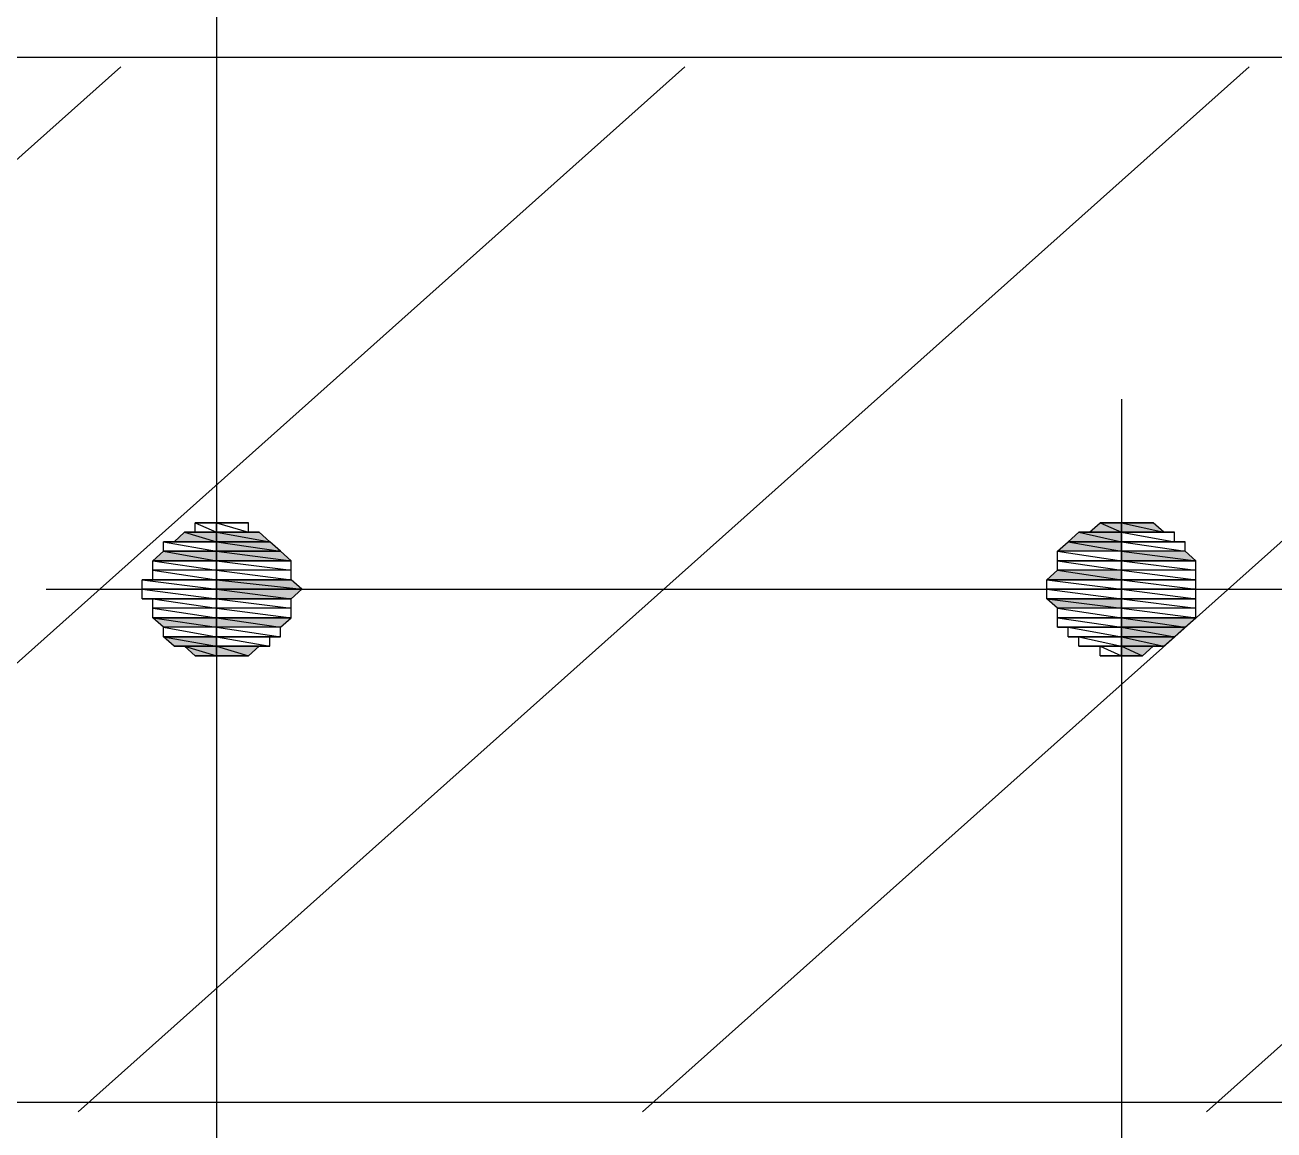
# Model space of a CAD drawing. Header units: millimetres. Extents: x 0 to 420, y 0 to 297.
# Drawn here: x 165.279 to 170.06, y 34.939 to 39.171 of the extents above; entities that cross this region are included whole.
import ezdxf

# ---------------------------------------------------------------- set-up
doc = ezdxf.new("R2010")
doc.units = ezdxf.units.MM

# ---------------------------------------------------------------- blocks, each defined once
blk = doc.blocks.new('0_TCM_4503_AIVD_AD_NOTE_BLOCK-43783565-2284')
at = {"linetype": 'Continuous'}
for points in [[(169.3533, 37.2281), (169.4755, 37.2281), (169.394, 37.2645)], [(169.394, 37.2645), (169.4755, 37.2281), (169.4755, 37.2645)], [(169.4755, 37.2645), (169.6385, 37.2281), (169.5978, 37.2645)], [(169.4755, 37.2281), (169.6385, 37.2281), (169.4755, 37.2645)], [(165.8492, 37.1917), (166.0122, 37.1917), (165.8899, 37.2281)], [(165.8899, 37.2281), (166.0122, 37.1917), (166.0122, 37.2281)], [(166.0122, 37.2281), (166.2159, 37.1917), (166.1751, 37.2281)], [(166.0122, 37.1917), (166.2159, 37.1917), (166.0122, 37.2281)], [(169.2718, 37.1917), (169.4755, 37.1917), (169.3126, 37.2281)], [(169.3126, 37.2281), (169.3533, 37.2281), (169.4755, 37.2281)], [(169.3126, 37.2281), (169.4755, 37.1917), (169.4755, 37.2281)], [(165.7677, 37.119), (166.0122, 37.119), (165.8084, 37.1554)], [(165.8084, 37.1917), (165.8492, 37.1917), (166.0122, 37.1917)], [(165.8084, 37.1554), (166.0122, 37.119), (166.0122, 37.1554)], [(166.0122, 37.1917), (166.2566, 37.1554), (166.2159, 37.1917)], [(166.0122, 37.1554), (166.2566, 37.1554), (166.0122, 37.1917)], [(166.0122, 37.1554), (166.2974, 37.119), (166.2566, 37.1554)], [(166.0122, 37.119), (166.2974, 37.119), (166.0122, 37.1554)], [(169.2311, 37.1554), (169.4755, 37.1554), (169.2718, 37.1917)], [(169.2718, 37.1917), (169.4755, 37.1554), (169.4755, 37.1917)], [(169.4755, 37.1554), (169.7608, 37.119), (169.72, 37.1554)], [(169.4755, 37.119), (169.7608, 37.119), (169.4755, 37.1554)], [(169.1903, 37.0462), (169.4755, 37.0462), (169.2311, 37.0826)], [(169.2311, 37.0826), (169.4755, 37.0462), (169.4755, 37.0826)], [(166.0122, 37.0462), (166.3381, 37.0098), (166.2974, 37.0462)], [(166.0122, 37.0098), (166.3381, 37.0098), (166.0122, 37.0462)], [(166.0122, 37.0098), (166.2974, 36.9734), (166.3381, 37.0098)], [(166.0122, 36.9734), (166.2974, 36.9734), (166.0122, 37.0098)], [(169.1903, 36.9734), (169.4755, 36.937), (169.4755, 36.9734)], [(169.2311, 36.937), (169.4755, 36.937), (169.1903, 36.9734)], [(165.7677, 36.9006), (166.0122, 36.8642), (166.0122, 36.9006)], [(165.8084, 36.8642), (166.0122, 36.8642), (165.7677, 36.9006)], [(166.0122, 36.9006), (166.2566, 36.8642), (166.2974, 36.9006)], [(166.0122, 36.8642), (166.2566, 36.8642), (166.0122, 36.9006)], [(169.4755, 36.9006), (169.72, 36.8642), (169.7608, 36.9006)], [(169.4755, 36.8642), (169.72, 36.8642), (169.4755, 36.9006)], [(169.4755, 36.8642), (169.6793, 36.8279), (169.72, 36.8642)], [(169.4755, 36.8279), (169.6793, 36.8279), (169.4755, 36.8642)], [(165.8084, 36.8279), (166.0122, 36.7915), (166.0122, 36.8279)], [(165.8492, 36.7915), (166.0122, 36.7915), (165.8084, 36.8279)], [(169.4755, 36.8279), (169.6385, 36.7915), (169.6793, 36.8279)], [(169.4755, 36.7915), (169.6385, 36.7915), (169.4755, 36.8279)], [(165.8899, 36.7915), (165.8492, 36.7915), (166.0122, 36.7915)], [(165.8899, 36.7915), (166.0122, 36.7551), (166.0122, 36.7915)], [(165.9307, 36.7551), (166.0122, 36.7551), (165.8899, 36.7915)], [(166.0122, 36.7915), (166.1344, 36.7551), (166.1751, 36.7915)], [(166.0122, 36.7551), (166.1344, 36.7551), (166.0122, 36.7915)], [(169.4755, 36.7915), (169.557, 36.7551), (169.5978, 36.7915)], [(169.4755, 36.7551), (169.557, 36.7551), (169.4755, 36.7915)]]:
    blk.add_hatch(color=7, dxfattribs=at).paths.add_polyline_path(points)
at = {"color": 7, "linetype": 'Continuous'}
for p, q in [((166.0122, 42.9578), (166.0122, 32.4414)), ((164.1786, 39.0476), (174.8132, 39.0476)), ((164.1786, 37.7012), (165.6454, 39.0112)), ((164.1786, 35.7726), (167.805, 39.0112)), ((165.4825, 35.0084), (169.9645, 39.0112)), ((167.642, 35.0084), (172.124, 39.0112)), ((169.8015, 35.0084), (174.2835, 39.0112)), ((169.4755, 37.7376), (169.4755, 24.3464)), ((166.0122, 37.7012), (166.0122, 24.2736)), ((166.0122, 37.2645), (165.9307, 37.2645)), ((165.9307, 37.2645), (165.9714, 37.2645)), ((166.0122, 37.2645), (165.9307, 37.2645)), ((165.9307, 37.2645), (166.0122, 37.2281)), ((165.9307, 37.2645), (166.0122, 37.2281)), ((165.9307, 37.2281), (165.9307, 37.2645)), ((166.0122, 37.2645), (165.9714, 37.2645)), ((165.9714, 37.2645), (166.0122, 37.2645)), ((166.0122, 37.2645), (165.9714, 37.2645)), ((165.9714, 37.2645), (166.0122, 37.2645)), ((165.9714, 37.2645), (166.0122, 37.2645)), ((166.0122, 37.2281), (166.0122, 37.2645)), ((166.0122, 37.2645), (166.0529, 37.2645)), ((166.0529, 37.2645), (166.0122, 37.2645)), ((166.0936, 37.2645), (166.0122, 37.2645)), ((166.0122, 37.2645), (166.0936, 37.2645)), ((166.0936, 37.2645), (166.0122, 37.2645)), ((166.0122, 37.2645), (166.0529, 37.2645)), ((166.1344, 37.2645), (166.0122, 37.2645)), ((166.0122, 37.2645), (166.1344, 37.2645)), ((166.1344, 37.2645), (166.0122, 37.2645)), ((166.0122, 37.2645), (166.0936, 37.2645)), ((166.1344, 37.2645), (166.0122, 37.2645)), ((166.0122, 37.2645), (166.1344, 37.2281)), ((166.0122, 37.2645), (166.1344, 37.2281)), ((166.0122, 37.2281), (166.0122, 37.2645)), ((166.0529, 37.2645), (166.0936, 37.2645)), ((166.0936, 37.2645), (166.1344, 37.2645)), ((166.1344, 37.2281), (166.1344, 37.2645)), ((169.3533, 37.2281), (169.394, 37.2645)), ((169.4755, 37.2645), (169.394, 37.2645)), ((169.394, 37.2645), (169.4348, 37.2645)), ((169.4755, 37.2645), (169.394, 37.2645)), ((169.394, 37.2645), (169.4755, 37.2645)), ((169.394, 37.2645), (169.4755, 37.2645)), ((169.4755, 37.2645), (169.394, 37.2645)), ((169.4755, 37.2645), (169.394, 37.2645)), ((169.394, 37.2645), (169.4755, 37.2281)), ((169.394, 37.2645), (169.4755, 37.2281)), ((169.4755, 37.2645), (169.4348, 37.2645)), ((169.4348, 37.2645), (169.4755, 37.2645)), ((169.4755, 37.2645), (169.4348, 37.2645)), ((169.4348, 37.2645), (169.4755, 37.2645)), ((169.4348, 37.2645), (169.4755, 37.2645)), ((169.4755, 37.2645), (169.5163, 37.2645)), ((169.5163, 37.2645), (169.4755, 37.2645)), ((169.557, 37.2645), (169.4755, 37.2645)), ((169.4755, 37.2645), (169.557, 37.2645)), ((169.4755, 37.2645), (169.557, 37.2645)), ((169.557, 37.2645), (169.4755, 37.2645)), ((169.557, 37.2645), (169.4755, 37.2645)), ((169.4755, 37.2645), (169.557, 37.2645)), ((169.557, 37.2645), (169.4755, 37.2645)), ((169.4755, 37.2645), (169.5163, 37.2645)), ((169.5978, 37.2645), (169.4755, 37.2645)), ((169.4755, 37.2645), (169.5978, 37.2645)), ((169.5978, 37.2645), (169.4755, 37.2645)), ((169.4755, 37.2645), (169.557, 37.2645)), ((169.5978, 37.2645), (169.4755, 37.2645)), ((169.4755, 37.2645), (169.6385, 37.2281)), ((169.4755, 37.2645), (169.6385, 37.2281)), ((169.4755, 37.2281), (169.4755, 37.2645)), ((169.4755, 37.2281), (169.4755, 37.2645)), ((169.5163, 37.2645), (169.557, 37.2645)), ((169.557, 37.2645), (169.5978, 37.2645)), ((169.6385, 37.2281), (169.5978, 37.2645)), ((165.8492, 37.1917), (165.8899, 37.2281)), ((165.9307, 37.2281), (165.8899, 37.2281)), ((165.8899, 37.2281), (166.0122, 37.2281)), ((166.0122, 37.2281), (165.8899, 37.2281)), ((165.8899, 37.2281), (166.0122, 37.2281)), ((166.0122, 37.2281), (165.8899, 37.2281)), ((165.8899, 37.2281), (166.0122, 37.2281)), ((166.0122, 37.2281), (165.8899, 37.2281)), ((165.8899, 37.2281), (166.0122, 37.1917)), ((165.8899, 37.2281), (166.0122, 37.1917)), ((166.0122, 37.2281), (165.9307, 37.2281)), ((166.0122, 37.2281), (165.9307, 37.2281)), ((165.9307, 37.2281), (166.0122, 37.2281)), ((166.0122, 37.2281), (165.9307, 37.2281)), ((166.0122, 37.1917), (166.0122, 37.2281)), ((166.1344, 37.2281), (166.0122, 37.2281)), ((166.1751, 37.2281), (166.0122, 37.2281)), ((166.0122, 37.2281), (166.1751, 37.2281)), ((166.0122, 37.2281), (166.1751, 37.2281)), ((166.1751, 37.2281), (166.0122, 37.2281)), ((166.1751, 37.2281), (166.0122, 37.2281)), ((166.0122, 37.2281), (166.1751, 37.2281)), ((166.1751, 37.2281), (166.0122, 37.2281)), ((166.0122, 37.2281), (166.1344, 37.2281)), ((166.1751, 37.2281), (166.0122, 37.2281)), ((166.0122, 37.2281), (166.2159, 37.1917)), ((166.0122, 37.2281), (166.2159, 37.1917)), ((166.0122, 37.1917), (166.0122, 37.2281)), ((166.1344, 37.2281), (166.1751, 37.2281)), ((166.2159, 37.1917), (166.1751, 37.2281)), ((169.2718, 37.1917), (169.3126, 37.2281)), ((169.3533, 37.2281), (169.3126, 37.2281)), ((169.3126, 37.2281), (169.4755, 37.2281)), ((169.4755, 37.2281), (169.3126, 37.2281)), ((169.3126, 37.2281), (169.4755, 37.2281)), ((169.4755, 37.2281), (169.3126, 37.2281)), ((169.3126, 37.2281), (169.4755, 37.2281)), ((169.4755, 37.2281), (169.3126, 37.2281)), ((169.3126, 37.2281), (169.4755, 37.1917)), ((169.3126, 37.2281), (169.4755, 37.1917)), ((169.4755, 37.2281), (169.3533, 37.2281)), ((169.4755, 37.2281), (169.3533, 37.2281)), ((169.3533, 37.2281), (169.4755, 37.2281)), ((169.4755, 37.2281), (169.3533, 37.2281)), ((169.6385, 37.2281), (169.4755, 37.2281)), ((169.6385, 37.2281), (169.4755, 37.2281)), ((169.4755, 37.2281), (169.6385, 37.2281)), ((169.4755, 37.2281), (169.6385, 37.2281)), ((169.6385, 37.2281), (169.4755, 37.2281)), ((169.6793, 37.2281), (169.4755, 37.2281)), ((169.4755, 37.2281), (169.6793, 37.2281)), ((169.6793, 37.2281), (169.4755, 37.2281)), ((169.4755, 37.2281), (169.6385, 37.2281)), ((169.6793, 37.2281), (169.4755, 37.2281)), ((169.4755, 37.2281), (169.6793, 37.1917)), ((169.4755, 37.2281), (169.6793, 37.1917)), ((169.4755, 37.1917), (169.4755, 37.2281)), ((169.4755, 37.1917), (169.4755, 37.2281)), ((169.6385, 37.2281), (169.6793, 37.2281)), ((169.6793, 37.1917), (169.6793, 37.2281)), ((165.7677, 37.119), (165.8084, 37.1554)), ((165.8492, 37.1917), (165.8084, 37.1917)), ((165.8084, 37.1917), (166.0122, 37.1917)), ((166.0122, 37.1917), (165.8084, 37.1917)), ((165.8084, 37.1917), (166.0122, 37.1554)), ((165.8084, 37.1917), (166.0122, 37.1554)), ((165.8084, 37.1554), (165.8084, 37.1917)), ((166.0122, 37.1554), (165.8084, 37.1554)), ((166.0122, 37.1554), (165.8084, 37.1554)), ((165.8084, 37.1554), (166.0122, 37.1554)), ((165.8084, 37.1554), (166.0122, 37.1554)), ((166.0122, 37.1554), (165.8084, 37.1554)), ((166.0122, 37.1554), (165.8084, 37.1554)), ((165.8084, 37.1554), (166.0122, 37.119)), ((165.8084, 37.1554), (166.0122, 37.119)), ((166.0122, 37.1917), (165.8492, 37.1917)), ((166.0122, 37.1917), (165.8492, 37.1917)), ((165.8492, 37.1917), (166.0122, 37.1917)), ((166.0122, 37.1917), (165.8492, 37.1917)), ((166.0122, 37.1554), (166.0122, 37.1917)), ((166.2159, 37.1917), (166.0122, 37.1917)), ((166.2159, 37.1917), (166.0122, 37.1917)), ((166.0122, 37.1917), (166.2159, 37.1917)), ((166.0122, 37.1917), (166.2159, 37.1917)), ((166.2159, 37.1917), (166.0122, 37.1917)), ((166.2159, 37.1917), (166.0122, 37.1917)), ((166.0122, 37.1917), (166.2566, 37.1554)), ((166.0122, 37.1917), (166.2566, 37.1554)), ((166.0122, 37.1554), (166.0122, 37.1917)), ((166.0122, 37.119), (166.0122, 37.1554)), ((166.2566, 37.1554), (166.0122, 37.1554)), ((166.2566, 37.1554), (166.0122, 37.1554)), ((166.0122, 37.1554), (166.2566, 37.1554)), ((166.0122, 37.1554), (166.2566, 37.1554)), ((166.2566, 37.1554), (166.0122, 37.1554)), ((166.2566, 37.1554), (166.0122, 37.1554)), ((166.0122, 37.1554), (166.2974, 37.119)), ((166.0122, 37.1554), (166.2974, 37.119)), ((166.0122, 37.119), (166.0122, 37.1554)), ((166.2566, 37.1554), (166.2159, 37.1917)), ((166.2974, 37.119), (166.2566, 37.1554)), ((169.2311, 37.1554), (169.2718, 37.1917)), ((169.4755, 37.1554), (169.2311, 37.1554)), ((169.4755, 37.1554), (169.2311, 37.1554)), ((169.2311, 37.1554), (169.4755, 37.119)), ((169.2311, 37.1554), (169.4755, 37.119)), ((169.2311, 37.119), (169.2311, 37.1554)), ((169.4755, 37.1917), (169.2718, 37.1917)), ((169.4755, 37.1917), (169.2718, 37.1917)), ((169.2718, 37.1917), (169.4755, 37.1917)), ((169.2718, 37.1917), (169.4755, 37.1917)), ((169.4755, 37.1917), (169.2718, 37.1917)), ((169.4755, 37.1917), (169.2718, 37.1917)), ((169.2718, 37.1917), (169.4755, 37.1554)), ((169.2718, 37.1917), (169.4755, 37.1554)), ((169.6793, 37.1917), (169.4755, 37.1917)), ((169.72, 37.1917), (169.4755, 37.1917)), ((169.4755, 37.1917), (169.72, 37.1917)), ((169.72, 37.1917), (169.4755, 37.1917)), ((169.4755, 37.1917), (169.6793, 37.1917)), ((169.72, 37.1917), (169.4755, 37.1917)), ((169.4755, 37.1917), (169.72, 37.1554)), ((169.4755, 37.1917), (169.72, 37.1554)), ((169.4755, 37.1554), (169.4755, 37.1917)), ((169.4755, 37.1554), (169.4755, 37.1917)), ((169.72, 37.1554), (169.4755, 37.1554)), ((169.72, 37.1554), (169.4755, 37.1554)), ((169.4755, 37.1554), (169.7608, 37.119)), ((169.4755, 37.1554), (169.7608, 37.119)), ((169.4755, 37.119), (169.4755, 37.1554)), ((169.4755, 37.119), (169.4755, 37.1554)), ((169.6793, 37.1917), (169.72, 37.1917)), ((169.72, 37.1554), (169.72, 37.1917)), ((169.7608, 37.119), (169.72, 37.1554)), ((166.0122, 37.119), (165.7677, 37.119)), ((166.0122, 37.119), (165.7677, 37.119)), ((165.7677, 37.119), (166.0122, 37.119)), ((165.7677, 37.119), (166.0122, 37.119)), ((166.0122, 37.119), (165.7677, 37.119)), ((166.0122, 37.119), (165.7677, 37.119)), ((165.7677, 37.119), (166.0122, 37.0826)), ((165.7677, 37.119), (166.0122, 37.0826)), ((165.7677, 37.0826), (165.7677, 37.119)), ((166.0122, 37.0826), (166.0122, 37.119)), ((166.2974, 37.119), (166.0122, 37.119)), ((166.2974, 37.119), (166.0122, 37.119)), ((166.0122, 37.119), (166.2974, 37.119)), ((166.0122, 37.119), (166.2974, 37.119)), ((166.2974, 37.119), (166.0122, 37.119)), ((166.2974, 37.119), (166.0122, 37.119)), ((166.0122, 37.119), (166.2974, 37.0826)), ((166.0122, 37.119), (166.2974, 37.0826)), ((166.0122, 37.0826), (166.0122, 37.119)), ((166.2974, 37.0826), (166.2974, 37.119)), ((169.4755, 37.119), (169.2311, 37.119)), ((169.4755, 37.119), (169.2311, 37.119)), ((169.2311, 37.119), (169.4755, 37.119)), ((169.2311, 37.119), (169.4755, 37.119)), ((169.4755, 37.119), (169.2311, 37.119)), ((169.4755, 37.119), (169.2311, 37.119)), ((169.2311, 37.119), (169.4755, 37.0826)), ((169.2311, 37.119), (169.4755, 37.0826)), ((169.2311, 37.0826), (169.2311, 37.119)), ((169.7608, 37.119), (169.4755, 37.119)), ((169.7608, 37.119), (169.4755, 37.119)), ((169.4755, 37.119), (169.7608, 37.119)), ((169.4755, 37.119), (169.7608, 37.119)), ((169.7608, 37.119), (169.4755, 37.119)), ((169.7608, 37.119), (169.4755, 37.119)), ((169.4755, 37.119), (169.7608, 37.0826)), ((169.4755, 37.119), (169.7608, 37.0826)), ((169.4755, 37.0826), (169.4755, 37.119)), ((169.4755, 37.0826), (169.4755, 37.119)), ((169.7608, 37.0826), (169.7608, 37.119)), ((166.0122, 37.0826), (165.7677, 37.0826)), ((166.0122, 37.0826), (165.7677, 37.0826)), ((165.7677, 37.0826), (166.0122, 37.0462)), ((165.7677, 37.0826), (166.0122, 37.0462)), ((165.7677, 37.0462), (165.7677, 37.0826)), ((166.0122, 37.0462), (166.0122, 37.0826)), ((166.2974, 37.0826), (166.0122, 37.0826)), ((166.2974, 37.0826), (166.0122, 37.0826)), ((166.0122, 37.0826), (166.2974, 37.0462)), ((166.0122, 37.0826), (166.2974, 37.0462)), ((166.0122, 37.0462), (166.0122, 37.0826)), ((166.2974, 37.0462), (166.2974, 37.0826)), ((169.1903, 37.0462), (169.2311, 37.0826)), ((169.4755, 37.0826), (169.2311, 37.0826)), ((169.2311, 37.0826), (169.4755, 37.0462)), ((169.2311, 37.0826), (169.4755, 37.0462)), ((169.4755, 37.0826), (169.2311, 37.0826)), ((169.4755, 37.0462), (169.4755, 37.0826)), ((169.7608, 37.0826), (169.4755, 37.0826)), ((169.7608, 37.0826), (169.4755, 37.0826)), ((169.4755, 37.0826), (169.7608, 37.0462)), ((169.4755, 37.0826), (169.7608, 37.0462)), ((169.4755, 37.0462), (169.4755, 37.0826)), ((169.7608, 37.0462), (169.7608, 37.0826)), ((165.3602, 37.0098), (173.6316, 37.0098)), ((165.7677, 37.0462), (165.7269, 37.0462)), ((165.7269, 37.0462), (166.0122, 37.0462)), ((166.0122, 37.0462), (165.7269, 37.0462)), ((165.7269, 37.0462), (166.0122, 37.0098)), ((165.7269, 37.0462), (166.0122, 37.0098)), ((165.7269, 37.0098), (165.7269, 37.0462)), ((166.0122, 37.0098), (165.7269, 37.0098)), ((166.0122, 37.0098), (165.7269, 37.0098)), ((165.7269, 37.0098), (166.0122, 36.9734)), ((165.7269, 37.0098), (166.0122, 36.9734)), ((165.7269, 36.9734), (165.7269, 37.0098)), ((166.0122, 37.0462), (165.7677, 37.0462)), ((166.0122, 37.0462), (165.7677, 37.0462)), ((165.7677, 37.0462), (166.0122, 37.0462)), ((166.0122, 37.0462), (165.7677, 37.0462)), ((166.0122, 37.0098), (166.0122, 37.0462)), ((166.2974, 37.0462), (166.0122, 37.0462)), ((166.2974, 37.0462), (166.0122, 37.0462)), ((166.0122, 37.0462), (166.2974, 37.0462)), ((166.0122, 37.0462), (166.2974, 37.0462)), ((166.2974, 37.0462), (166.0122, 37.0462)), ((166.2974, 37.0462), (166.0122, 37.0462)), ((166.0122, 37.0462), (166.3381, 37.0098)), ((166.0122, 37.0462), (166.3381, 37.0098)), ((166.0122, 37.0098), (166.0122, 37.0462)), ((166.0122, 36.9734), (166.0122, 37.0098)), ((166.3381, 37.0098), (166.0122, 37.0098)), ((166.3381, 37.0098), (166.0122, 37.0098)), ((166.0122, 37.0098), (166.2974, 36.9734)), ((166.0122, 37.0098), (166.2974, 36.9734)), ((166.0122, 36.9734), (166.0122, 37.0098)), ((166.3381, 37.0098), (166.2974, 37.0462)), ((166.2974, 36.9734), (166.3381, 37.0098)), ((169.4755, 37.0462), (169.1903, 37.0462)), ((169.4755, 37.0462), (169.1903, 37.0462)), ((169.1903, 37.0462), (169.4755, 37.0462)), ((169.1903, 37.0462), (169.4755, 37.0462)), ((169.4755, 37.0462), (169.1903, 37.0462)), ((169.4755, 37.0462), (169.1903, 37.0462)), ((169.1903, 37.0462), (169.4755, 37.0098)), ((169.1903, 37.0462), (169.4755, 37.0098)), ((169.1903, 37.0098), (169.1903, 37.0462)), ((169.4755, 37.0098), (169.1903, 37.0098)), ((169.4755, 37.0098), (169.1903, 37.0098)), ((169.1903, 37.0098), (169.4755, 36.9734)), ((169.1903, 37.0098), (169.4755, 36.9734)), ((169.1903, 36.9734), (169.1903, 37.0098)), ((169.4755, 37.0098), (169.4755, 37.0462)), ((169.7608, 37.0462), (169.4755, 37.0462)), ((169.7608, 37.0462), (169.4755, 37.0462)), ((169.4755, 37.0462), (169.7608, 37.0462)), ((169.4755, 37.0462), (169.7608, 37.0462)), ((169.7608, 37.0462), (169.4755, 37.0462)), ((169.7608, 37.0462), (169.4755, 37.0462)), ((169.4755, 37.0462), (169.7608, 37.0098)), ((169.4755, 37.0462), (169.7608, 37.0098)), ((169.4755, 37.0098), (169.4755, 37.0462)), ((169.4755, 36.9734), (169.4755, 37.0098)), ((169.7608, 37.0098), (169.4755, 37.0098)), ((169.7608, 37.0098), (169.4755, 37.0098)), ((169.4755, 37.0098), (169.7608, 36.9734)), ((169.4755, 37.0098), (169.7608, 36.9734)), ((169.4755, 36.9734), (169.4755, 37.0098)), ((169.7608, 37.0098), (169.7608, 37.0462)), ((169.7608, 36.9734), (169.7608, 37.0098)), ((166.0122, 36.9734), (165.7269, 36.9734)), ((166.0122, 36.9734), (165.7269, 36.9734)), ((165.7269, 36.9734), (165.7677, 36.9734)), ((165.7269, 36.9734), (166.0122, 36.9734)), ((166.0122, 36.9734), (165.7269, 36.9734)), ((165.7677, 36.9734), (166.0122, 36.9734)), ((166.0122, 36.9734), (165.7677, 36.9734)), ((165.7677, 36.9734), (166.0122, 36.937)), ((165.7677, 36.9734), (166.0122, 36.937)), ((165.7677, 36.937), (165.7677, 36.9734)), ((166.0122, 36.937), (166.0122, 36.9734)), ((166.2974, 36.9734), (166.0122, 36.9734)), ((166.2974, 36.9734), (166.0122, 36.9734)), ((166.0122, 36.9734), (166.2974, 36.9734)), ((166.0122, 36.9734), (166.2974, 36.9734)), ((166.2974, 36.9734), (166.0122, 36.9734)), ((166.2974, 36.9734), (166.0122, 36.9734)), ((166.0122, 36.9734), (166.2974, 36.937)), ((166.0122, 36.9734), (166.2974, 36.937)), ((166.0122, 36.937), (166.0122, 36.9734)), ((166.2974, 36.937), (166.2974, 36.9734)), ((169.4755, 36.9734), (169.1903, 36.9734)), ((169.4755, 36.9734), (169.1903, 36.9734)), ((169.1903, 36.9734), (169.4755, 36.9734)), ((169.1903, 36.9734), (169.4755, 36.9734)), ((169.4755, 36.9734), (169.1903, 36.9734)), ((169.4755, 36.9734), (169.1903, 36.9734)), ((169.1903, 36.9734), (169.4755, 36.937)), ((169.1903, 36.9734), (169.4755, 36.937)), ((169.2311, 36.937), (169.1903, 36.9734)), ((169.4755, 36.937), (169.4755, 36.9734)), ((169.7608, 36.9734), (169.4755, 36.9734)), ((169.7608, 36.9734), (169.4755, 36.9734)), ((169.4755, 36.9734), (169.7608, 36.9734)), ((169.4755, 36.9734), (169.7608, 36.9734)), ((169.7608, 36.9734), (169.4755, 36.9734)), ((169.7608, 36.9734), (169.4755, 36.9734)), ((169.4755, 36.9734), (169.7608, 36.937)), ((169.4755, 36.9734), (169.7608, 36.937)), ((169.4755, 36.937), (169.4755, 36.9734)), ((169.7608, 36.937), (169.7608, 36.9734)), ((166.0122, 36.937), (165.7677, 36.937)), ((166.0122, 36.937), (165.7677, 36.937)), ((165.7677, 36.937), (166.0122, 36.9006)), ((165.7677, 36.937), (166.0122, 36.9006)), ((165.7677, 36.9006), (165.7677, 36.937)), ((166.0122, 36.9006), (166.0122, 36.937)), ((166.2974, 36.937), (166.0122, 36.937)), ((166.2974, 36.937), (166.0122, 36.937)), ((166.0122, 36.937), (166.2974, 36.9006)), ((166.0122, 36.937), (166.2974, 36.9006)), ((166.0122, 36.9006), (166.0122, 36.937)), ((166.2974, 36.9006), (166.2974, 36.937)), ((169.4755, 36.937), (169.2311, 36.937)), ((169.4755, 36.937), (169.2311, 36.937)), ((169.2311, 36.937), (169.4755, 36.9006)), ((169.2311, 36.937), (169.4755, 36.9006)), ((169.2311, 36.9006), (169.2311, 36.937)), ((169.4755, 36.9006), (169.4755, 36.937)), ((169.7608, 36.937), (169.4755, 36.937)), ((169.7608, 36.937), (169.4755, 36.937)), ((169.4755, 36.937), (169.7608, 36.9006)), ((169.4755, 36.937), (169.7608, 36.9006)), ((169.4755, 36.9006), (169.4755, 36.937)), ((169.7608, 36.9006), (169.7608, 36.937)), ((166.0122, 36.9006), (165.7677, 36.9006)), ((166.0122, 36.9006), (165.7677, 36.9006)), ((165.7677, 36.9006), (166.0122, 36.9006)), ((165.7677, 36.9006), (166.0122, 36.9006)), ((166.0122, 36.9006), (165.7677, 36.9006)), ((166.0122, 36.9006), (165.7677, 36.9006)), ((165.7677, 36.9006), (166.0122, 36.8642)), ((165.7677, 36.9006), (166.0122, 36.8642)), ((165.8084, 36.8642), (165.7677, 36.9006)), ((166.0122, 36.8642), (165.8084, 36.8642)), ((166.0122, 36.8642), (165.8084, 36.8642)), ((165.8084, 36.8642), (166.0122, 36.8279)), ((165.8084, 36.8642), (166.0122, 36.8279)), ((165.8084, 36.8279), (165.8084, 36.8642)), ((166.0122, 36.8642), (166.0122, 36.9006)), ((166.2974, 36.9006), (166.0122, 36.9006)), ((166.2974, 36.9006), (166.0122, 36.9006)), ((166.0122, 36.9006), (166.2974, 36.9006)), ((166.0122, 36.9006), (166.2974, 36.9006)), ((166.2974, 36.9006), (166.0122, 36.9006)), ((166.2974, 36.9006), (166.0122, 36.9006)), ((166.0122, 36.9006), (166.2566, 36.8642)), ((166.0122, 36.9006), (166.2566, 36.8642)), ((166.0122, 36.8642), (166.0122, 36.9006)), ((166.0122, 36.8279), (166.0122, 36.8642)), ((166.2566, 36.8642), (166.0122, 36.8642)), ((166.2566, 36.8642), (166.0122, 36.8642)), ((166.0122, 36.8642), (166.2566, 36.8279)), ((166.0122, 36.8642), (166.2566, 36.8279)), ((166.0122, 36.8279), (166.0122, 36.8642)), ((166.2566, 36.8642), (166.2974, 36.9006)), ((166.2566, 36.8279), (166.2566, 36.8642)), ((169.4755, 36.9006), (169.2311, 36.9006)), ((169.4755, 36.9006), (169.2311, 36.9006)), ((169.2311, 36.9006), (169.4755, 36.9006)), ((169.2311, 36.9006), (169.4755, 36.9006)), ((169.4755, 36.9006), (169.2311, 36.9006)), ((169.4755, 36.9006), (169.2311, 36.9006)), ((169.2311, 36.9006), (169.4755, 36.8642)), ((169.2311, 36.9006), (169.4755, 36.8642)), ((169.2311, 36.8642), (169.2311, 36.9006)), ((169.4755, 36.8642), (169.2311, 36.8642)), ((169.4755, 36.8642), (169.2311, 36.8642)), ((169.2311, 36.8642), (169.2718, 36.8642)), ((169.2311, 36.8642), (169.4755, 36.8642)), ((169.4755, 36.8642), (169.2311, 36.8642)), ((169.2718, 36.8642), (169.4755, 36.8642)), ((169.4755, 36.8642), (169.2718, 36.8642)), ((169.2718, 36.8642), (169.4755, 36.8279)), ((169.2718, 36.8642), (169.4755, 36.8279)), ((169.2718, 36.8279), (169.2718, 36.8642)), ((169.4755, 36.8642), (169.4755, 36.9006)), ((169.7608, 36.9006), (169.4755, 36.9006)), ((169.7608, 36.9006), (169.4755, 36.9006)), ((169.4755, 36.9006), (169.7608, 36.9006)), ((169.4755, 36.9006), (169.7608, 36.9006)), ((169.7608, 36.9006), (169.4755, 36.9006)), ((169.7608, 36.9006), (169.4755, 36.9006)), ((169.4755, 36.9006), (169.72, 36.8642)), ((169.4755, 36.9006), (169.72, 36.8642)), ((169.4755, 36.8642), (169.4755, 36.9006)), ((169.4755, 36.8279), (169.4755, 36.8642)), ((169.72, 36.8642), (169.4755, 36.8642)), ((169.72, 36.8642), (169.4755, 36.8642)), ((169.4755, 36.8642), (169.72, 36.8642)), ((169.4755, 36.8642), (169.72, 36.8642)), ((169.72, 36.8642), (169.4755, 36.8642)), ((169.72, 36.8642), (169.4755, 36.8642)), ((169.4755, 36.8642), (169.6793, 36.8279)), ((169.4755, 36.8642), (169.6793, 36.8279)), ((169.4755, 36.8279), (169.4755, 36.8642)), ((169.6793, 36.8279), (169.72, 36.8642)), ((169.72, 36.8642), (169.7608, 36.9006)), ((166.0122, 36.8279), (165.8084, 36.8279)), ((166.0122, 36.8279), (165.8084, 36.8279)), ((165.8084, 36.8279), (166.0122, 36.8279)), ((165.8084, 36.8279), (166.0122, 36.8279)), ((166.0122, 36.8279), (165.8084, 36.8279)), ((166.0122, 36.8279), (165.8084, 36.8279)), ((165.8084, 36.8279), (166.0122, 36.7915)), ((165.8084, 36.8279), (166.0122, 36.7915)), ((165.8492, 36.7915), (165.8084, 36.8279)), ((166.0122, 36.7915), (166.0122, 36.8279)), ((166.2566, 36.8279), (166.0122, 36.8279)), ((166.2159, 36.8279), (166.0122, 36.8279)), ((166.0122, 36.8279), (166.2159, 36.8279)), ((166.2159, 36.8279), (166.0122, 36.8279)), ((166.0122, 36.8279), (166.2566, 36.8279)), ((166.2159, 36.8279), (166.0122, 36.8279)), ((166.0122, 36.8279), (166.2159, 36.7915)), ((166.0122, 36.8279), (166.2159, 36.7915)), ((166.0122, 36.7915), (166.0122, 36.8279)), ((166.2566, 36.8279), (166.2159, 36.8279)), ((166.2159, 36.7915), (166.2159, 36.8279)), ((169.4755, 36.8279), (169.2718, 36.8279)), ((169.4755, 36.8279), (169.2718, 36.8279)), ((169.2718, 36.8279), (169.3126, 36.8279)), ((169.2718, 36.8279), (169.4755, 36.8279)), ((169.4755, 36.8279), (169.2718, 36.8279)), ((169.3126, 36.8279), (169.4755, 36.8279)), ((169.4755, 36.8279), (169.3126, 36.8279)), ((169.3126, 36.8279), (169.4755, 36.7915)), ((169.3126, 36.8279), (169.4755, 36.7915)), ((169.3126, 36.7915), (169.3126, 36.8279)), ((169.4755, 36.7915), (169.4755, 36.8279)), ((169.6793, 36.8279), (169.4755, 36.8279)), ((169.6793, 36.8279), (169.4755, 36.8279)), ((169.4755, 36.8279), (169.6793, 36.8279)), ((169.4755, 36.8279), (169.6793, 36.8279)), ((169.6793, 36.8279), (169.4755, 36.8279)), ((169.6793, 36.8279), (169.4755, 36.8279)), ((169.4755, 36.8279), (169.6385, 36.7915)), ((169.4755, 36.8279), (169.6385, 36.7915)), ((169.4755, 36.7915), (169.4755, 36.8279)), ((169.6385, 36.7915), (169.6793, 36.8279)), ((166.0122, 36.7915), (165.8492, 36.7915)), ((166.0122, 36.7915), (165.8492, 36.7915)), ((165.8492, 36.7915), (165.8899, 36.7915)), ((165.8492, 36.7915), (166.0122, 36.7915)), ((166.0122, 36.7915), (165.8492, 36.7915)), ((165.8899, 36.7915), (166.0122, 36.7915)), ((166.0122, 36.7915), (165.8899, 36.7915)), ((165.8899, 36.7915), (166.0122, 36.7915)), ((166.0122, 36.7915), (165.8899, 36.7915)), ((165.8899, 36.7915), (166.0122, 36.7915)), ((166.0122, 36.7915), (165.8899, 36.7915)), ((165.8899, 36.7915), (166.0122, 36.7551)), ((165.8899, 36.7915), (166.0122, 36.7551)), ((165.9307, 36.7551), (165.8899, 36.7915)), ((166.0122, 36.7551), (166.0122, 36.7915)), ((166.2159, 36.7915), (166.0122, 36.7915)), ((166.1751, 36.7915), (166.0122, 36.7915)), ((166.0122, 36.7915), (166.1751, 36.7915)), ((166.0122, 36.7915), (166.1751, 36.7915)), ((166.1751, 36.7915), (166.0122, 36.7915)), ((166.1751, 36.7915), (166.0122, 36.7915)), ((166.0122, 36.7915), (166.1751, 36.7915)), ((166.1751, 36.7915), (166.0122, 36.7915)), ((166.0122, 36.7915), (166.2159, 36.7915)), ((166.1751, 36.7915), (166.0122, 36.7915)), ((166.0122, 36.7915), (166.1344, 36.7551)), ((166.0122, 36.7915), (166.1344, 36.7551)), ((166.0122, 36.7551), (166.0122, 36.7915)), ((166.1344, 36.7551), (166.1751, 36.7915)), ((166.2159, 36.7915), (166.1751, 36.7915)), ((169.4755, 36.7915), (169.3126, 36.7915)), ((169.4755, 36.7915), (169.3126, 36.7915)), ((169.3126, 36.7915), (169.3533, 36.7915)), ((169.3126, 36.7915), (169.4755, 36.7915)), ((169.4755, 36.7915), (169.3126, 36.7915)), ((169.3533, 36.7915), (169.4755, 36.7915)), ((169.4755, 36.7915), (169.3533, 36.7915)), ((169.3533, 36.7915), (169.4755, 36.7915)), ((169.3533, 36.7915), (169.4755, 36.7915)), ((169.394, 36.7915), (169.3533, 36.7915)), ((169.4755, 36.7915), (169.394, 36.7915)), ((169.4755, 36.7915), (169.394, 36.7915)), ((169.394, 36.7915), (169.4755, 36.7551)), ((169.394, 36.7915), (169.4755, 36.7551)), ((169.394, 36.7551), (169.394, 36.7915)), ((169.5978, 36.7915), (169.4755, 36.7915)), ((169.4755, 36.7915), (169.6385, 36.7915)), ((169.5978, 36.7915), (169.4755, 36.7915)), ((169.4755, 36.7915), (169.557, 36.7551)), ((169.4755, 36.7915), (169.557, 36.7551)), ((169.4755, 36.7551), (169.4755, 36.7915)), ((169.4755, 36.7551), (169.4755, 36.7915)), ((169.6385, 36.7915), (169.4755, 36.7915)), ((169.6385, 36.7915), (169.4755, 36.7915)), ((169.4755, 36.7915), (169.6385, 36.7915)), ((169.4755, 36.7915), (169.6385, 36.7915)), ((169.6385, 36.7915), (169.4755, 36.7915)), ((169.5978, 36.7915), (169.4755, 36.7915)), ((169.4755, 36.7915), (169.5978, 36.7915)), ((169.557, 36.7551), (169.5978, 36.7915)), ((169.6385, 36.7915), (169.5978, 36.7915)), ((166.0122, 36.7551), (165.9307, 36.7551)), ((166.0122, 36.7551), (165.9307, 36.7551)), ((165.9307, 36.7551), (166.0122, 36.7551)), ((165.9307, 36.7551), (166.0122, 36.7551)), ((166.0122, 36.7551), (165.9307, 36.7551)), ((166.0122, 36.7551), (165.9307, 36.7551)), ((165.9307, 36.7551), (166.0122, 36.7551)), ((165.9307, 36.7551), (166.0122, 36.7551)), ((165.9714, 36.7551), (165.9307, 36.7551)), ((166.0122, 36.7551), (165.9714, 36.7551)), ((165.9714, 36.7551), (166.0122, 36.7551)), ((166.0122, 36.7551), (165.9714, 36.7551)), ((166.0122, 36.7551), (165.9714, 36.7551)), ((165.9714, 36.7551), (166.0122, 36.7551)), ((166.1344, 36.7551), (166.0122, 36.7551)), ((166.1344, 36.7551), (166.0122, 36.7551)), ((166.0122, 36.7551), (166.1344, 36.7551)), ((166.0122, 36.7551), (166.1344, 36.7551)), ((166.1344, 36.7551), (166.0122, 36.7551)), ((166.0936, 36.7551), (166.0122, 36.7551)), ((166.0122, 36.7551), (166.0936, 36.7551)), ((166.0936, 36.7551), (166.0122, 36.7551)), ((166.0122, 36.7551), (166.1344, 36.7551)), ((166.0122, 36.7551), (166.0529, 36.7551)), ((166.0529, 36.7551), (166.0122, 36.7551)), ((166.0529, 36.7551), (166.0122, 36.7551)), ((166.0122, 36.7551), (166.0529, 36.7551)), ((166.0529, 36.7551), (166.0122, 36.7551)), ((166.0122, 36.7551), (166.0936, 36.7551)), ((166.0936, 36.7551), (166.0529, 36.7551)), ((166.1344, 36.7551), (166.0936, 36.7551)), ((169.4755, 36.7551), (169.394, 36.7551)), ((169.4755, 36.7551), (169.394, 36.7551)), ((169.394, 36.7551), (169.4348, 36.7551)), ((169.394, 36.7551), (169.4755, 36.7551)), ((169.4755, 36.7551), (169.394, 36.7551)), ((169.4348, 36.7551), (169.4755, 36.7551)), ((169.4755, 36.7551), (169.4348, 36.7551)), ((169.4348, 36.7551), (169.4755, 36.7551)), ((169.4755, 36.7551), (169.4348, 36.7551)), ((169.4348, 36.7551), (169.4755, 36.7551)), ((169.557, 36.7551), (169.4755, 36.7551)), ((169.557, 36.7551), (169.4755, 36.7551)), ((169.4755, 36.7551), (169.557, 36.7551)), ((169.4755, 36.7551), (169.557, 36.7551)), ((169.557, 36.7551), (169.4755, 36.7551)), ((169.4755, 36.7551), (169.5163, 36.7551)), ((169.5163, 36.7551), (169.4755, 36.7551)), ((169.5163, 36.7551), (169.4755, 36.7551)), ((169.4755, 36.7551), (169.5163, 36.7551)), ((169.5163, 36.7551), (169.4755, 36.7551)), ((169.4755, 36.7551), (169.557, 36.7551)), ((169.557, 36.7551), (169.5163, 36.7551)), ((174.8132, 35.0448), (164.1786, 35.0448))]:
    blk.add_line(p, q, dxfattribs=at)

msp = doc.modelspace()

# ---------------------------------------------------------------- block references
msp.add_blockref('0_TCM_4503_AIVD_AD_NOTE_BLOCK-43783565-2284', (0, 0))

doc.saveas('drawing.dxf')
